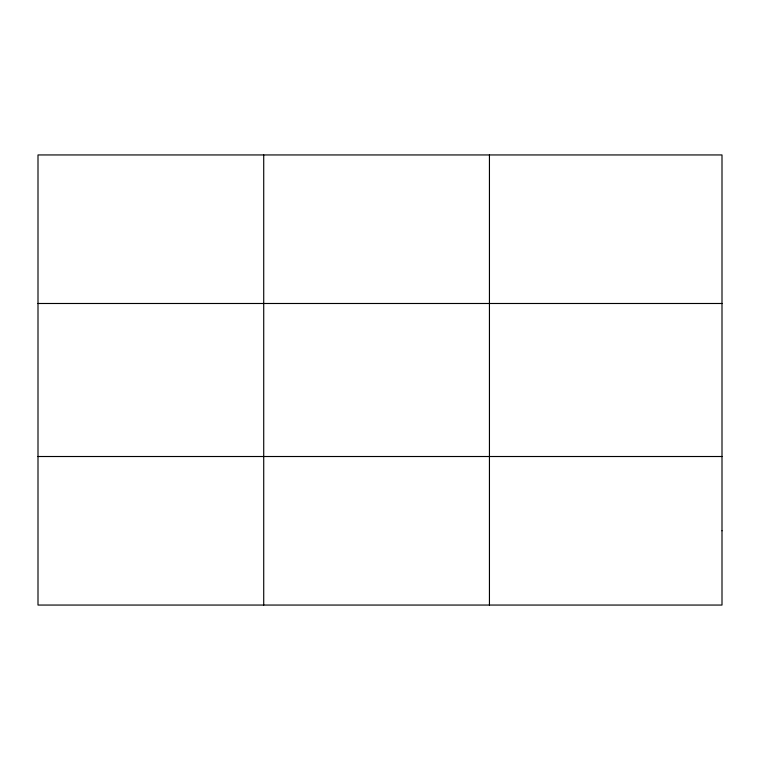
<?xml version="1.0" encoding="UTF-8"?>
<svg xmlns="http://www.w3.org/2000/svg" width="760" height="760" viewBox="0 0 760 760"><rect width="100%" height="100%" fill="white"/><g stroke="black" fill="none" stroke-linecap="round" stroke-linejoin="round"><path stroke-width="1.14" d="M263.72 154.945L263.72 605.055M489.44 154.945L489.44 605.055M38 303.487L722 303.487M38 456.513L722 456.513M722 530.784L722 605.055L38 605.055L38 154.945L722 154.945L722 530.784"/></g></svg>
